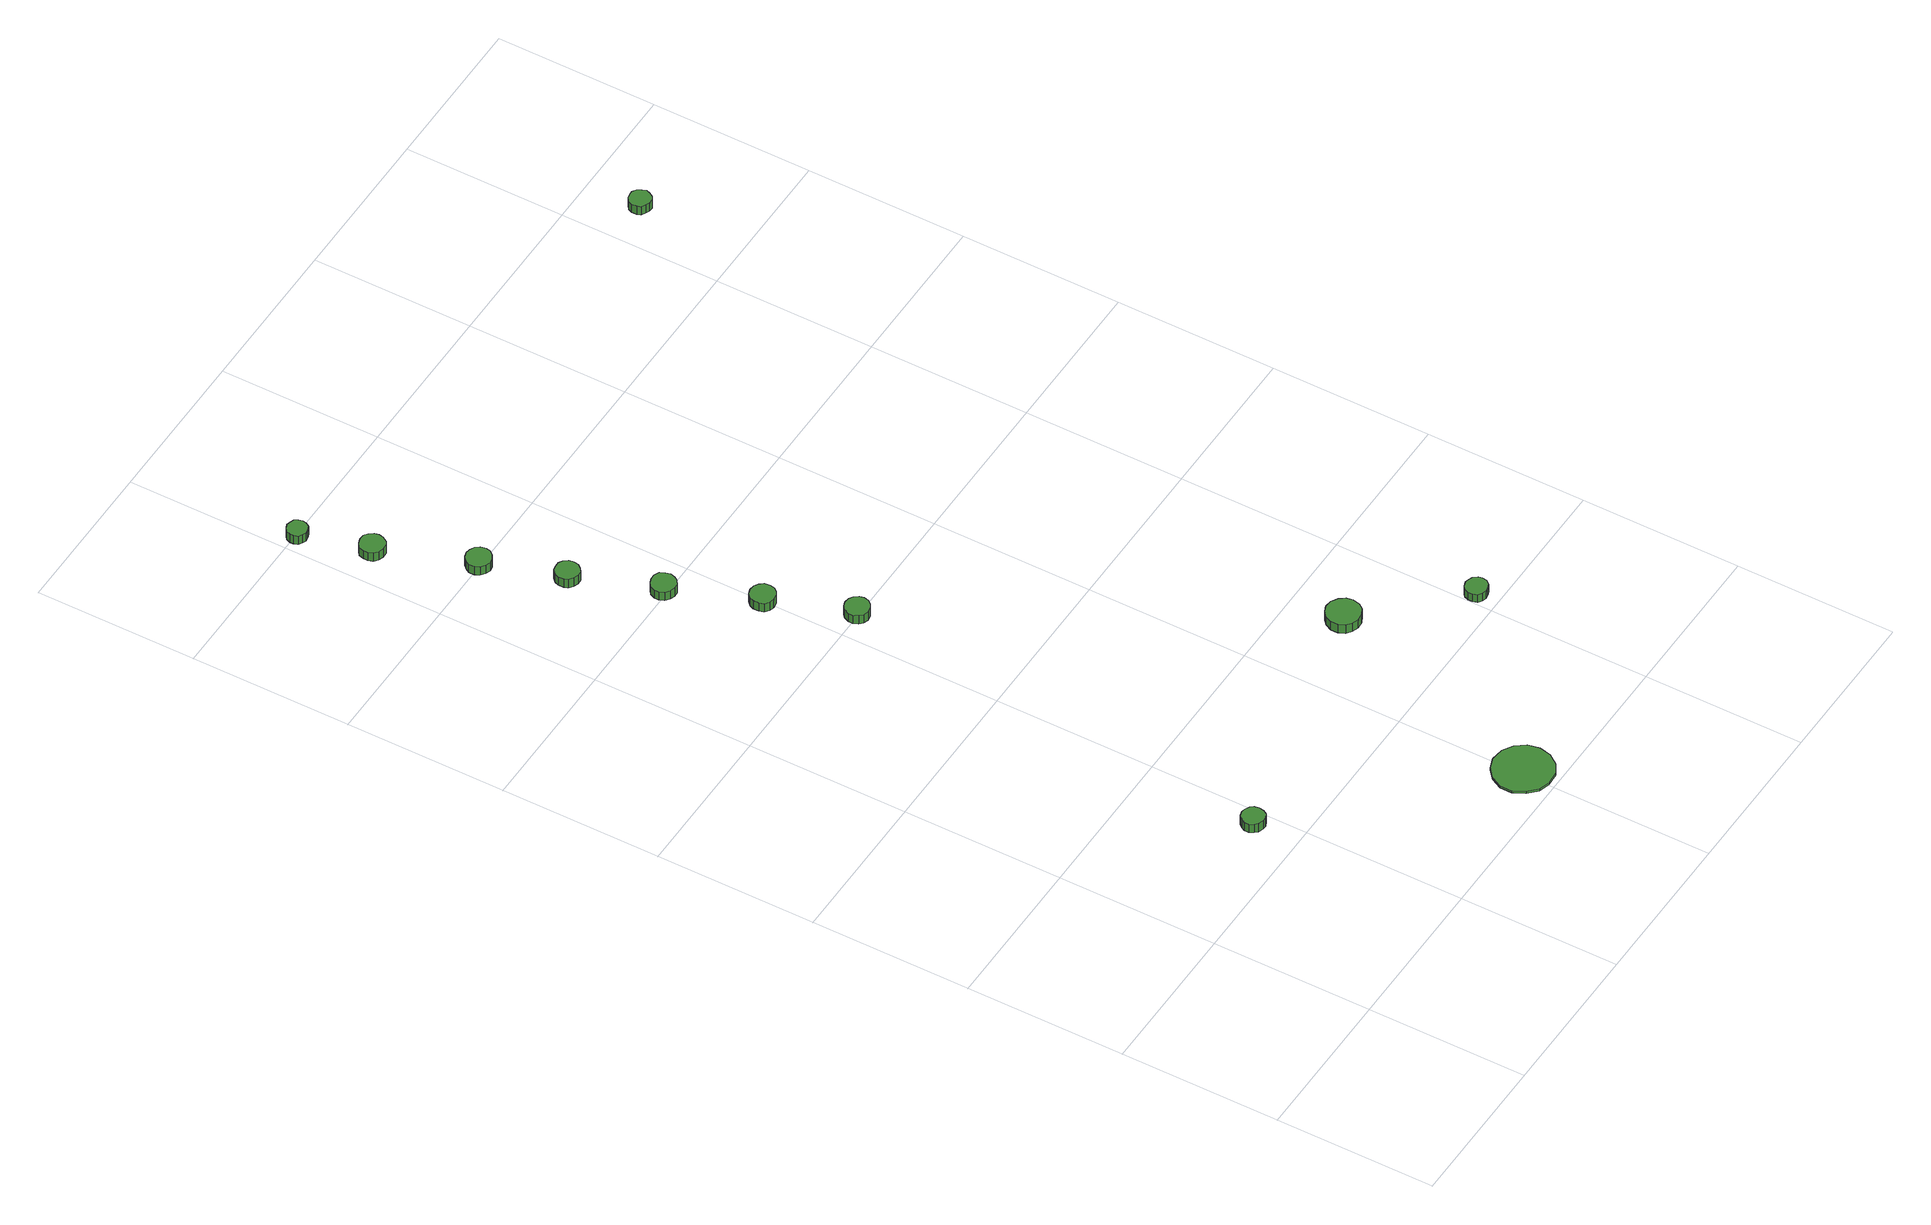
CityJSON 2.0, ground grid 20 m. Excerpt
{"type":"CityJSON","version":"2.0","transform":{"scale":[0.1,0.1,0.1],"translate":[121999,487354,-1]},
"CityObjects":{
"tree1":{"type":"SolitaryVegetationObject","attributes":{"function":"something"},"geometry":[{"type":"MultiSurface","lod":"1","boundaries":[[[0,1,2,3,4,5,6,7,8,9,10,11,12,13,14]],[[15,16,17,18,19,20,21,22,23,24,25,26,27,28,29]],[[0,29,28,1]],[[1,28,27,2]],[[2,27,26,3]],[[3,26,25,4]],[[4,25,24,5]],[[5,24,23,6]],[[6,23,22,7]],[[7,22,21,8]],[[8,21,20,9]],[[9,20,19,10]],[[10,19,18,11]],[[11,18,17,12]],[[12,17,16,13]],[[13,16,15,14]],[[14,15,29,0]]]}]},
"tree2":{"type":"SolitaryVegetationObject","attributes":{"function":"something"},"geometry":[{"type":"MultiSurface","lod":"1","boundaries":[[[30,31,32,33,34,35,36,37,38,39,40,41,42,43,44]],[[45,46,47,48,49,50,51,52,53,54,55,56,57,58,59]],[[30,59,58,31]],[[31,58,57,32]],[[32,57,56,33]],[[33,56,55,34]],[[34,55,54,35]],[[35,54,53,36]],[[36,53,52,37]],[[37,52,51,38]],[[38,51,50,39]],[[39,50,49,40]],[[40,49,48,41]],[[41,48,47,42]],[[42,47,46,43]],[[43,46,45,44]],[[44,45,59,30]]]}]},
"tree3":{"type":"SolitaryVegetationObject","attributes":{"function":"something"},"geometry":[{"type":"MultiSurface","lod":"1","boundaries":[[[60,61,62,63,64,65,66,67,68,69,70,71,72,73,74]],[[75,76,77,78,79,80,81,82,83,84,85,86,87,88,89]],[[60,89,88,61]],[[61,88,87,62]],[[62,87,86,63]],[[63,86,85,64]],[[64,85,84,65]],[[65,84,83,66]],[[66,83,82,67]],[[67,82,81,68]],[[68,81,80,69]],[[69,80,79,70]],[[70,79,78,71]],[[71,78,77,72]],[[72,77,76,73]],[[73,76,75,74]],[[74,75,89,60]]]}]},
"tree4":{"type":"SolitaryVegetationObject","attributes":{"function":"something"},"geometry":[{"type":"MultiSurface","lod":"1","boundaries":[[[90,91,92,93,94,95,96,97,98,99,100,101,102,103,104]],[[105,106,107,108,109,110,111,112,113,114,115,116,117,118,119]],[[90,119,118,91]],[[91,118,117,92]],[[92,117,116,93]],[[93,116,115,94]],[[94,115,114,95]],[[95,114,113,96]],[[96,113,112,97]],[[97,112,111,98]],[[98,111,110,99]],[[99,110,109,100]],[[100,109,108,101]],[[101,108,107,102]],[[102,107,106,103]],[[103,106,105,104]],[[104,105,119,90]]]}]},
"tree5":{"type":"SolitaryVegetationObject","attributes":{"function":"something"},"geometry":[{"type":"MultiSurface","lod":"1","boundaries":[[[120,121,122,123,124,125,126,127,128,129,130,131,132,133,134]],[[135,136,137,138,139,140,141,142,143,144,145,146,147,148,149]],[[120,149,148,121]],[[121,148,147,122]],[[122,147,146,123]],[[123,146,145,124]],[[124,145,144,125]],[[125,144,143,126]],[[126,143,142,127]],[[127,142,141,128]],[[128,141,140,129]],[[129,140,139,130]],[[130,139,138,131]],[[131,138,137,132]],[[132,137,136,133]],[[133,136,135,134]],[[134,135,149,120]]]}]},
"tree6":{"type":"SolitaryVegetationObject","attributes":{"function":"something"},"geometry":[{"type":"MultiSurface","lod":"1","boundaries":[[[150,151,152,153,154,155,156,157,158,159,160,161,162,163,164]],[[165,166,167,168,169,170,171,172,173,174,175,176,177,178,179]],[[150,179,178,151]],[[151,178,177,152]],[[152,177,176,153]],[[153,176,175,154]],[[154,175,174,155]],[[155,174,173,156]],[[156,173,172,157]],[[157,172,171,158]],[[158,171,170,159]],[[159,170,169,160]],[[160,169,168,161]],[[161,168,167,162]],[[162,167,166,163]],[[163,166,165,164]],[[164,165,179,150]]]}]},
"tree7":{"type":"SolitaryVegetationObject","attributes":{"function":"something"},"geometry":[{"type":"MultiSurface","lod":"1","boundaries":[[[180,181,182,183,184,185,186,187,188,189,190,191,192,193,194]],[[195,196,197,198,199,200,201,202,203,204,205,206,207,208,209]],[[180,209,208,181]],[[181,208,207,182]],[[182,207,206,183]],[[183,206,205,184]],[[184,205,204,185]],[[185,204,203,186]],[[186,203,202,187]],[[187,202,201,188]],[[188,201,200,189]],[[189,200,199,190]],[[190,199,198,191]],[[191,198,197,192]],[[192,197,196,193]],[[193,196,195,194]],[[194,195,209,180]]]}]},
"tree8":{"type":"SolitaryVegetationObject","attributes":{"function":"something"},"geometry":[{"type":"MultiSurface","lod":"1","boundaries":[[[210,211,212,213,214,215,216,217,218,219,220,221,222,223,224]],[[225,226,227,228,229,230,231,232,233,234,235,236,237,238,239]],[[210,239,238,211]],[[211,238,237,212]],[[212,237,236,213]],[[213,236,235,214]],[[214,235,234,215]],[[215,234,233,216]],[[216,233,232,217]],[[217,232,231,218]],[[218,231,230,219]],[[219,230,229,220]],[[220,229,228,221]],[[221,228,227,222]],[[222,227,226,223]],[[223,226,225,224]],[[224,225,239,210]]]}]},
"tree9":{"type":"SolitaryVegetationObject","attributes":{"function":"something"},"geometry":[{"type":"MultiSurface","lod":"1","boundaries":[[[240,241,242,243,244,245,246,247,248,249,250,251,252,253,254]],[[255,256,257,258,259,260,261,262,263,264,265,266,267,268,269]],[[240,269,268,241]],[[241,268,267,242]],[[242,267,266,243]],[[243,266,265,244]],[[244,265,264,245]],[[245,264,263,246]],[[246,263,262,247]],[[247,262,261,248]],[[248,261,260,249]],[[249,260,259,250]],[[250,259,258,251]],[[251,258,257,252]],[[252,257,256,253]],[[253,256,255,254]],[[254,255,269,240]]]}]},
"tree10":{"type":"SolitaryVegetationObject","attributes":{"function":"something"},"geometry":[{"type":"MultiSurface","lod":"1","boundaries":[[[270,271,272,273,274,275,276,277,278,279,280,281,282,283,284]],[[285,286,287,288,289,290,291,292,293,294,295,296,297,298,299]],[[270,299,298,271]],[[271,298,297,272]],[[272,297,296,273]],[[273,296,295,274]],[[274,295,294,275]],[[275,294,293,276]],[[276,293,292,277]],[[277,292,291,278]],[[278,291,290,279]],[[279,290,289,280]],[[280,289,288,281]],[[281,288,287,282]],[[282,287,286,283]],[[283,286,285,284]],[[284,285,299,270]]]}]},
"tree11":{"type":"SolitaryVegetationObject","attributes":{"function":"something"},"geometry":[{"type":"MultiSurface","lod":"1","boundaries":[[[300,301,302,303,304,305,306,307,308,309,310,311,312,313,314]],[[315,316,317,318,319,320,321,322,323,324,325,326,327,328,329]],[[300,329,328,301]],[[301,328,327,302]],[[302,327,326,303]],[[303,326,325,304]],[[304,325,324,305]],[[305,324,323,306]],[[306,323,322,307]],[[307,322,321,308]],[[308,321,320,309]],[[309,320,319,310]],[[310,319,318,311]],[[311,318,317,312]],[[312,317,316,313]],[[313,316,315,314]],[[314,315,329,300]]]}]},
"tree12":{"type":"SolitaryVegetationObject","attributes":{"function":"something"},"geometry":[{"type":"MultiSurface","lod":"1","boundaries":[[[330,331,332,333,334,335,336,337,338,339,340,341,342,343,344]],[[345,346,347,348,349,350,351,352,353,354,355,356,357,358,359]],[[330,359,358,331]],[[331,358,357,332]],[[332,357,356,333]],[[333,356,355,334]],[[334,355,354,335]],[[335,354,353,336]],[[336,353,352,337]],[[337,352,351,338]],[[338,351,350,339]],[[339,350,349,340]],[[340,349,348,341]],[[341,348,347,342]],[[342,347,346,343]],[[343,346,345,344]],[[344,345,359,330]]]}]}
},
"vertices":[
[188,254,31],[187,260,31],[184,264,31],[178,267,31],[173,268,31],[167,266,31],[163,262,31],[160,257,31],[160,251,31],[163,246,31],[167,242,31],[173,240,31],[178,240,31],[184,243,31],[187,248,31],[187,248,18],[184,243,18],[178,240,18],[173,240,18],[167,242,18],[163,246,18],[160,251,18],[160,257,18],[163,262,18],[167,266,18],[173,268,18],[178,267,18],[184,264,18],[187,260,18],[188,254,18],
[443,43,12],[440,58,12],[431,70,12],[418,78,12],[402,80,12],[388,75,12],[377,65,12],[370,51,12],[370,36,12],[377,22,12],[388,11,12],[402,7,12],[418,8,12],[431,16,12],[440,28,12],[440,28,9],[431,16,9],[418,8,9],[402,7,9],[388,11,9],[377,22,9],[370,36,9],[370,51,9],[377,65,9],[388,75,9],[402,80,9],[418,78,9],[431,70,9],[440,58,9],[443,43,9],
[58,1313,25],[57,1319,25],[53,1324,25],[48,1328,25],[41,1328,25],[35,1326,25],[30,1322,25],[28,1316,25],[28,1310,25],[30,1304,25],[35,1300,25],[41,1298,25],[48,1298,25],[53,1301,25],[57,1307,25],[57,1307,12],[53,1301,12],[48,1298,12],[41,1298,12],[35,1300,12],[30,1304,12],[28,1310,12],[28,1316,12],[30,1322,12],[35,1326,12],[41,1328,12],[48,1328,12],[53,1324,12],[57,1319,12],[58,1313,12],
[33,1397,25],[32,1402,25],[29,1406,25],[24,1408,25],[19,1409,25],[14,1407,25],[10,1404,25],[8,1399,25],[8,1394,25],[10,1389,25],[14,1386,25],[19,1384,25],[24,1385,25],[29,1387,25],[32,1392,25],[32,1392,12],[29,1387,12],[24,1385,12],[19,1384,12],[14,1386,12],[10,1389,12],[8,1394,12],[8,1399,12],[10,1404,12],[14,1407,12],[19,1409,12],[24,1408,12],[29,1406,12],[32,1402,12],[33,1397,12],
[102,1201,23],[101,1208,23],[97,1213,23],[91,1216,23],[85,1217,23],[79,1215,23],[74,1210,23],[71,1205,23],[71,1198,23],[74,1192,23],[79,1188,23],[85,1186,23],[91,1187,23],[97,1190,23],[101,1195,23],[101,1195,10],[97,1190,10],[91,1187,10],[85,1186,10],[79,1188,10],[74,1192,10],[71,1198,10],[71,1205,10],[74,1210,10],[79,1215,10],[85,1217,10],[91,1216,10],[97,1213,10],[101,1208,10],[102,1201,10],
[134,1107,23],[133,1113,23],[129,1118,23],[124,1121,23],[118,1121,23],[112,1120,23],[107,1115,23],[105,1110,23],[105,1103,23],[107,1098,23],[112,1094,23],[118,1092,23],[124,1092,23],[129,1096,23],[133,1101,23],[133,1101,10],[129,1096,10],[124,1092,10],[118,1092,10],[112,1094,10],[107,1098,10],[105,1103,10],[105,1110,10],[107,1115,10],[112,1120,10],[118,1121,10],[124,1121,10],[129,1118,10],[133,1113,10],[134,1107,10],
[173,1005,23],[171,1011,23],[168,1017,23],[162,1020,23],[156,1020,23],[150,1018,23],[145,1014,23],[142,1008,23],[142,1002,23],[145,996,23],[150,992,23],[156,990,23],[162,990,23],[168,994,23],[171,999,23],[171,999,10],[168,994,10],[162,990,10],[156,990,10],[150,992,10],[145,996,10],[142,1002,10],[142,1008,10],[145,1014,10],[150,1018,10],[156,1020,10],[162,1020,10],[168,1017,10],[171,1011,10],[173,1005,10],
[214,901,23],[213,908,23],[209,913,23],[204,916,23],[197,917,23],[191,915,23],[186,910,23],[184,905,23],[184,898,23],[186,892,23],[191,888,23],[197,886,23],[204,887,23],[209,890,23],[213,895,23],[213,895,10],[209,890,10],[204,887,10],[197,886,10],[191,888,10],[186,892,10],[184,898,10],[184,905,10],[186,910,10],[191,915,10],[197,917,10],[204,916,10],[209,913,10],[213,908,10],[214,901,10],
[250,801,24],[249,807,24],[245,812,24],[240,815,24],[233,816,24],[227,814,24],[223,810,24],[220,804,24],[220,798,24],[223,792,24],[227,788,24],[233,786,24],[240,787,24],[245,790,24],[249,795,24],[249,795,11],[245,790,11],[240,787,11],[233,786,11],[227,788,11],[223,792,11],[220,798,11],[220,804,11],[223,810,11],[227,814,11],[233,816,11],[240,815,11],[245,812,11],[249,807,11],[250,801,11],
[523,332,26],[521,340,26],[516,347,26],[508,352,26],[499,353,26],[491,350,26],[485,344,26],[481,336,26],[481,327,26],[485,319,26],[491,314,26],[499,311,26],[508,312,26],[516,316,26],[521,323,26],[521,323,13],[516,316,13],[508,312,13],[499,311,13],[491,314,13],[485,319,13],[481,327,13],[481,336,13],[485,344,13],[491,350,13],[499,353,13],[508,352,13],[516,347,13],[521,340,13],[523,332,13],
[627,227,24],[626,232,24],[622,237,24],[617,239,24],[612,240,24],[606,238,24],[602,235,24],[600,229,24],[600,224,24],[602,218,24],[606,215,24],[612,213,24],[617,214,24],[622,216,24],[626,221,24],[626,221,12],[622,216,12],[617,214,12],[612,213,12],[606,215,12],[602,218,12],[600,224,12],[600,229,12],[602,235,12],[606,238,12],[612,240,12],[617,239,12],[622,237,12],[626,232,12],[627,227,12],
[667,1330,27],[665,1335,27],[662,1340,27],[657,1343,27],[652,1343,27],[647,1342,27],[642,1338,27],[640,1333,27],[640,1327,27],[642,1322,27],[647,1319,27],[652,1317,27],[657,1317,27],[662,1320,27],[665,1325,27],[665,1325,14],[662,1320,14],[657,1317,14],[652,1317,14],[647,1319,14],[642,1322,14],[640,1327,14],[640,1333,14],[642,1338,14],[647,1342,14],[652,1343,14],[657,1343,14],[662,1340,14],[665,1335,14],[667,1330,14]
]}
